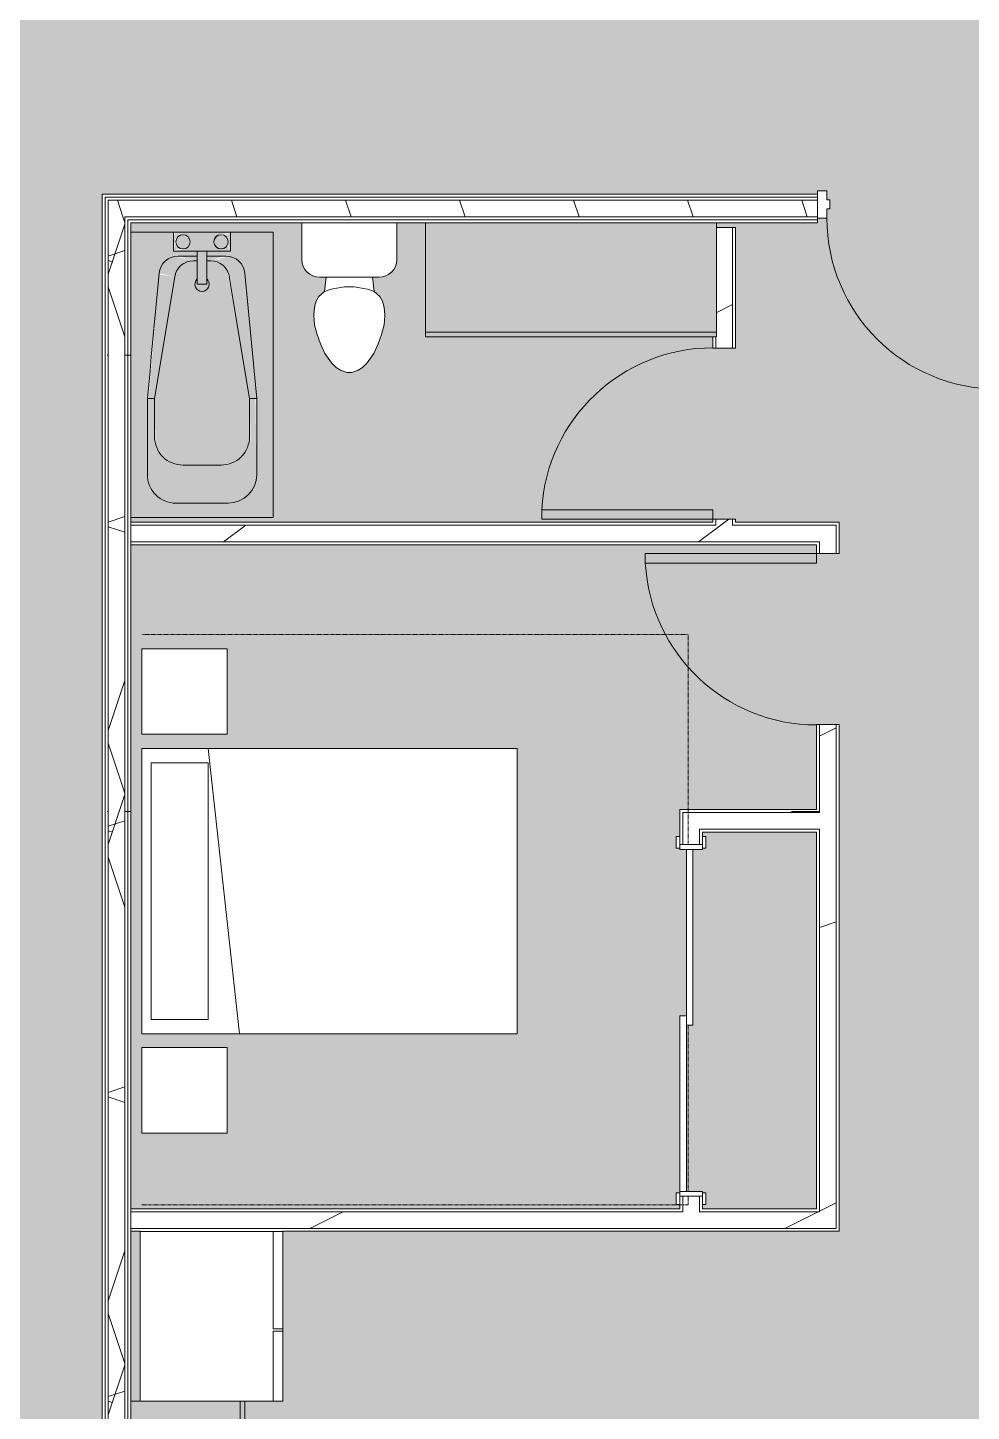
# Model space of a CAD drawing. Header units: inches. Extents: x -9418 to 110693, y 8585 to 209374.
# Drawn here: x -3424.6 to -3226, y 11393.9 to 11685.1 of the extents above; entities that cross this region are included whole.
import ezdxf

# ---------------------------------------------------------------- set-up
doc = ezdxf.new("R2010")
doc.units = ezdxf.units.IN
doc.header["$MEASUREMENT"] = 0
doc.linetypes.add('Dash 1_16_', pattern=[0.125, 0.0625, -0.0625])
for name, color, linetype, lineweight in [('0-1', 7, 'Continuous', 5), ('0-3', 7, 'Continuous', 9), ('A-AREA-PATT-2', 254, 'Continuous', 9), ('A-DOOR', 31, 'Continuous', 9), ('A-DOOR-1', 7, 'Continuous', 9), ('A-DOOR-FRAM', 31, 'Continuous', 9), ('A-DOOR-FRAM-1', 7, 'Continuous', 9), ('A-WALL', 113, 'Continuous', 9), ('A-WALL-2', 10, 'Continuous', 15), ('A-WALL-3', 7, 'Continuous', 9), ('A-WALL-PATT-1', 7, 'Continuous', 9), ('A-WALL-PATT-2', 8, 'Continuous', 9), ('A-WALL-PATT-3', 111, 'Continuous', 9), ('I-FURN-1', 7, 'Continuous', 9), ('I-FURN-HDLN-1', 253, 'Dash 1_16_', 9), ('I-WALL-1', 2, 'Continuous', 15), ('P-SANR-FIXT-1', 7, 'Continuous', 9), ('P-SANR-FIXT-2', 8, 'Continuous', 9), ('Q-CASE-1', 9, 'Continuous', 9), ('Q-CASE-2', 10, 'Continuous', 15), ('Q-CASE-3', 7, 'Continuous', 9), ('Q-SPCQ-1', 7, 'Continuous', 9)]:
    doc.layers.add(name, color=color, linetype=linetype, lineweight=lineweight)
pattern_1 = [(0, (0, 0), (192, 48), [7.92, -136.08, 7.92, -136.08, -768]), (0, (0, 0), (192, 48), [-288, 7.92, -280.08, 7.92, -136.08, -336]), (0, (0, 0), (192, 48), [-720, 7.92, -88.08, 7.92, -232.08]), (120, (72, 24), (-137.56922, 142.27688), [7.92, -136.08, 7.92, -136.08, -768]), (120, (72, 24), (-137.56922, 142.27688), [-288, 7.92, -280.08, 7.92, -136.08, -336]), (120, (72, 24), (-137.56922, 142.27688), [-720, 7.92, -88.08, 7.92, -232.08]), (240, (96, 120), (-54.43078, -190.27688), [7.92, -136.08, 7.92, -136.08, -768]), (240, (96, 120), (-54.43078, -190.27688), [-288, 7.92, -280.08, 7.92, -136.08, -336]), (240, (96, 120), (-54.43078, -190.27688), [-720, 7.92, -88.08, 7.92, -232.08])]
pattern_2 = [(216.87, (39.984, 99.96), (299.879643, 199.920536), [49.98, -449.82]), (206.565, (99.96, 69.97), (-99.95948, -99.9602), [111.759, -111.759]), (198.435, (99.96, 19.992), (-199.92005, -99.96009), [63.22, -252.881])]
pattern_3 = [(161.57, (3, 3), (-24.0016874, -0.002073), [0, -170.76, 18.96, 0]), (18.43, (-3, 3), (-24.0016874, 0.002073), [0, -170.76, 18.96, 0]), (108.43, (3, 3), (11.995661, -60.005255), [56.91, -132.81]), (71.57, (-3, 3), (11.995661, 60.005255), [56.91, -132.81])]

# ---------------------------------------------------------------- blocks, each defined once
blk = doc.blocks.new('FOLDING_SLIDING CLOSET - 72_ x 80_-1372823-SITE PLAN - TOPO WITH IMAGERY')
at = {"layer": 'A-DOOR-1'}
for p, q in [((-36.25, 3), (-38.75, 3)), ((-38.75, 3), (-38.75, 2.25)), ((-36.25, 2.25), (-36.25, 3)), ((38.75, 3), (36.25, 3)), ((36.25, 3), (36.25, 2.25)), ((38.75, 2.25), (38.75, 3)), ((-38.75, 2.25), (-36.25, 2.25)), ((1, 2.25), (-36, 2.25)), ((-36, 2.25), (-36, 0.87)), ((-36, 0.87), (1, 0.87)), ((36, 0.87), (-1, 0.87)), ((-1, 0.87), (-1, -0.5)), ((1, 0.87), (1, 2.25)), ((36, -0.5), (36, 0.87)), ((36.25, 2.25), (38.75, 2.25)), ((-36.25, -2.5), (-38.75, -2.5)), ((-38.75, -2.5), (-38.75, -3.25)), ((-36.25, -3.25), (-36.25, -2.5)), ((-1, -0.5), (36, -0.5)), ((38.75, -2.5), (36.25, -2.5)), ((36.25, -2.5), (36.25, -3.25)), ((38.75, -3.25), (38.75, -2.5)), ((-38.75, -3.25), (-36.25, -3.25)), ((36.25, -3.25), (38.75, -3.25))]:
    blk.add_line(p, q, dxfattribs=at)
at = {"layer": 'A-DOOR-FRAM-1'}
for p, q in [((-36, 2.25), (-37, 2.25)), ((-37, 2.25), (-37, -2.5)), ((-36, -2.5), (-36, 2.25)), ((36, 2.25), (36, -2.5)), ((37, 2.25), (36, 2.25)), ((37, -2.5), (37, 2.25)), ((-37, -2.5), (-36, -2.5)), ((36, -2.5), (37, -2.5))]:
    blk.add_line(p, q, dxfattribs=at)
blk = doc.blocks.new('Single-Flush - 36_ x 84_-1372839-SITE PLAN - TOPO WITH IMAGERY')
at = {"layer": 'A-DOOR-1'}
for p, q in [((16, 2.37), (16, 38.39)), ((18, 38.39), (16, 38.39)), ((18, 2.37), (18, 38.39)), ((18, 2.37), (16, 2.37))]:
    blk.add_line(p, q, dxfattribs=at)
blk.add_arc((18, 2.37), 36.07, 93.1789, 180, dxfattribs=at)
blk = doc.blocks.new('Bed-Standard - Queen 60_ x 79_-1242961-SITE PLAN - TOPO WITH IMAGERY')
at = {"layer": 'I-FURN-1'}
for p, q in [((40.69, 37.7), (-19.31, 37.7)), ((-19.31, 37.7), (-19.31, -41.3)), ((-16.31, 35.7), (-16.31, 23.7)), ((-16.31, 35.7), (37.69, 35.7)), ((37.69, 35.7), (37.69, 23.7)), ((40.69, -41.3), (40.69, 37.7)), ((40.69, 23.7), (-19.31, 17.13)), ((-16.31, 23.7), (37.69, 23.7)), ((-19.31, -41.3), (40.69, -41.3))]:
    blk.add_line(p, q, dxfattribs=at)
at = {"layer": 'I-FURN-HDLN-1'}
for p, q in [((-55.31, 37.7), (-55.31, -77.3)), ((64.69, -77.3), (64.69, 37.7)), ((-55.31, -77.3), (-53.52, -77.3)), ((-52.52, -77.3), (-17.52, -77.3)), ((20.48, -77.3), (64.69, -77.3))]:
    blk.add_line(p, q, dxfattribs=at)
blk = doc.blocks.new('Table-Night Stand - 18_ x 18_ x 24_-1352623-SITE PLAN - TOPO WITH IMAGERY')
at = {"layer": 'I-FURN-1'}
for p, q in [((18.15, 18), (0.15, 18)), ((0.15, 18), (0.15, 0)), ((18.15, 0), (18.15, 18)), ((0.15, 0), (18.15, 0))]:
    blk.add_line(p, q, dxfattribs=at)
blk = doc.blocks.new('Refrigerator_-_Side-by-Side_6047 - 36_ X 30_-345559-SITE PLAN - TOPO WITH IMAGERY')
at = {"layer": 'Q-SPCQ-1'}
for p, q in [((17.87, 14.42), (-17.88, 14.42)), ((-17.88, 14.42), (-17.88, -15.58)), ((17.87, -15.58), (17.87, 14.42)), ((-17.88, -13.58), (-3.13, -13.58)), ((-17.88, -13.58), (-17.88, -15.58)), ((-3.13, -15.58), (-3.13, -13.58)), ((-2.63, -13.58), (17.87, -13.58)), ((-2.63, -13.58), (-2.63, -15.58)), ((17.87, -15.58), (17.87, -13.58)), ((-17.88, -15.58), (17.87, -15.58)), ((-3.13, -15.58), (-17.88, -15.58)), ((17.87, -15.58), (-2.63, -15.58))]:
    blk.add_line(p, q, dxfattribs=at)
blk = doc.blocks.new('OD_CW_Base Cabinet - OD_CW_Base Cabinet-1483377-SITE PLAN - TOPO WITH IMAGERY')
at = {"layer": 'Q-CASE-1'}
for points in [[(147.1, -1), (146.91, 0), (0.74, 0), (0.74, -1), (146.91, -1)], [(147.1, -24), (147.1, -1), (0.74, -1), (0.74, -24), (30.74, -23.88), (30.74, -1.44), (54.74, -1.44), (54.74, -24), (139.38, -24)]]:
    blk.add_hatch(color=256, dxfattribs=at).paths.add_polyline_path(points, flags=0)
at = {"layer": 'Q-CASE-2'}
for p, q in [((0.74, 0), (147.1, 0)), ((147.1, 0), (147.1, -24)), ((0.74, -24), (0.74, -22)), ((30.74, -24), (0.74, -24)), ((147.1, -24), (54.74, -24))]:
    blk.add_line(p, q, dxfattribs=at)
at = {"layer": 'Q-CASE-3'}
for p, q in [((0.74, 0), (147.1, 0)), ((147.1, -1), (0.74, -1)), ((0.74, -1), (147.1, -1)), ((147.1, 0), (147.1, -1)), ((147.1, -1), (147.1, -24)), ((0.74, -24), (0.74, -22)), ((30.74, -24), (0.74, -24)), ((147.1, -24), (54.74, -24))]:
    blk.add_line(p, q, dxfattribs=at)
blk = doc.blocks.new('Single-Flush - 36_ x 84_-1372824-SITE PLAN - TOPO WITH IMAGERY')
at = {"layer": 'A-DOOR-1'}
for p, q in [((16, -2.38), (16, -38.39)), ((18, -2.38), (16, -2.38)), ((18, -2.38), (18, -38.39)), ((18, -38.39), (16, -38.39))]:
    blk.add_line(p, q, dxfattribs=at)
blk.add_arc((18, -2.38), 36.07, 180, 266.8211, dxfattribs=at)
blk = doc.blocks.new('Toilet-Domestic-3D - Toilet-Domestic-3D-1372870-SITE PLAN - TOPO WITH IMAGERY')
at = {"layer": 'P-SANR-FIXT-1'}
for p, q in [((-1.87, 11.5), (-0.5, 12)), ((-0.5, 12), (0.5, 12)), ((0.5, 12), (1.87, 11.5)), ((-5.13, 8), (-3.74, 10)), ((-3.74, 10), (-2.74, 11)), ((-2.74, 11), (-1.87, 11.5)), ((1.87, 11.5), (2.74, 11)), ((2.74, 11), (3.74, 10)), ((3.74, 10), (5.13, 8)), ((-6.79, 4), (-6.06, 6)), ((-6.06, 6), (-5.13, 8)), ((5.13, 8), (6.06, 6)), ((6.06, 6), (6.79, 4)), ((-7.33, 1.99), (-6.79, 4)), ((6.79, 4), (7.33, 1.99)), ((-7.5, 0), (-7.33, 1.99)), ((7.33, 1.99), (7.5, 0)), ((-7.41, -1), (-7.5, 0)), ((-7.24, -2), (-7.41, -1)), ((-6.97, -3), (-7.24, -2)), ((7.24, -2), (6.97, -3)), ((7.41, -1), (7.24, -2)), ((7.5, 0), (7.41, -1)), ((-6.4, -4), (-6.97, -3)), ((-5.21, -5), (-6.4, -4)), ((-3.84, -5.5), (-5.21, -5)), ((-4.86, -8.02), (-5.21, -5)), ((-1, -6), (-3.84, -5.5)), ((3.84, -5.5), (1, -6)), ((5.21, -5), (3.84, -5.5)), ((4.86, -8.02), (5.21, -5)), ((6.4, -4), (5.21, -5)), ((6.97, -3), (6.4, -4)), ((6.25, -8.02), (-6.25, -8.02)), ((1, -6), (-1, -6)), ((-9.98, -11.75), (-9.98, -19.48)), ((9.98, -19.48), (9.98, -11.75)), ((-9.98, -19.48), (9.98, -19.48))]:
    blk.add_line(p, q, dxfattribs=at)
for centre, start, end in [((-6.25, -11.75), 90, 180), ((6.25, -11.75), 0, 90)]:
    blk.add_arc(centre, 3.73, start, end, dxfattribs=at)
blk = doc.blocks.new('OD_CW_Base Cabinet - OD_CW_Base Cabinet-1372871-SITE PLAN - TOPO WITH IMAGERY')
at = {"layer": 'Q-CASE-1'}
for points in [[(0.74, 0), (0.74, -1), (61.99, -1), (61.99, 0), (12.01, 0)], [(0.74, -24), (61.99, -24), (61.99, -1), (0.74, -1), (0.74, -3.04)]]:
    blk.add_hatch(color=256, dxfattribs=at).paths.add_polyline_path(points, flags=0)
at = {"layer": 'Q-CASE-2'}
for p, q in [((0.74, -24), (0.74, 0)), ((0.74, 0), (61.99, 0)), ((61.99, 0), (61.99, -24)), ((61.99, -24), (0.74, -24))]:
    blk.add_line(p, q, dxfattribs=at)
at = {"layer": 'Q-CASE-3'}
for p, q in [((0.74, -1), (0.74, 0)), ((0.74, 0), (61.99, 0)), ((61.99, -1), (0.74, -1)), ((0.74, -24), (0.74, -1)), ((0.74, -1), (61.99, -1)), ((61.99, 0), (61.99, -1)), ((61.99, -1), (61.99, -24)), ((61.99, -24), (0.74, -24))]:
    blk.add_line(p, q, dxfattribs=at)
blk = doc.blocks.new('Bath Tub - Maestro - 60_x30_-V136-SITE PLAN - TOPO WITH IMAGERY')
at = {"layer": 'P-SANR-FIXT-2'}
h = blk.add_hatch(color=256, dxfattribs=at)
h.paths.add_polyline_path([(0.7, -11.75), (1.25, -12.3), (0.93, -11.93)], flags=0)
h.paths.add_polyline_path([(0, -9), (0.55, -10.88), (0.5, -10.46), (0.17, -9.5)], flags=0)
h.paths.add_polyline_path([(0, -9), (3.07, -10.25), (3.5, -11), (4, -9), (1.61, -9.4), (0.55, -9.14)], flags=0)
h.paths.add_polyline_path([(4, -9), (3.3, -10.25), (2.75, -9.7), (2.75, -9.43), (3.5, -9.17)], flags=0)
h.paths.add_polyline_path([(60, -30), (60, 0), (0, 0), (0, -9), (4, -9), (4, -14), (5, -14), (5.21, -8.67), (5.83, -7.51), (6.79, -6.62), (7.98, -6.09), (11.56, -5.7), (35, -3.5), (52.04, -3.59), (54, -4.3), (55.6, -5.64), (56.64, -7.45), (57, -9.5), (56.8, -22.05), (56.2, -23.5), (54.91, -25), (54, -25.7), (52.55, -26.3), (51, -26.5), (32.07, -26.23), (7.36, -23.69), (6.27, -22.97), (5.48, -21.94), (5.05, -20.7), (5, -17.5), (5, -16), (4, -16), (4, -21), (0, -21), (0, -30), (20.2, -30)], flags=0)
h.paths.add_polyline_path([(4, -21), (3.34, -19.39), (3.5, -19.54), (3.91, -20.74)], flags=0)
h.paths.add_polyline_path([(4, -21), (2.75, -20.3), (2.39, -20.24), (2, -20.5), (3.5, -20.88)], flags=0)
h.paths.add_polyline_path([(3.5, -19), (3.3, -18.25), (3.28, -18.61), (3.45, -18.91)], flags=0)
h.paths.add_polyline_path([(1.25, -17.7), (0.7, -18.25), (0.22, -20.06), (0.55, -19.39), (0.55, -18.91), (1.11, -17.94)], flags=0)
h.paths.add_polyline_path([(2.75, -17.7), (2, -17.5), (2.39, -17.7)], flags=0)
for points in [[(49, -11), (48.47, -8.66), (48.12, -7.9), (47.24, -6.76), (46, -5.8), (44.55, -5.2), (43, -5), (34.11, -5.15), (8.03, -9.72), (6.57, -11.27), (6.12, -12.51), (6.12, -14), (10.94, -14), (10.94, -16), (6, -16), (6.24, -18.17), (7.49, -19.83), (8.69, -20.51), (9.35, -20.74), (35, -25), (44.55, -24.8), (46, -24.2), (47.24, -23.24), (48.2, -22), (48.8, -20.5), (49, -19), (49, -15.94)], [(35, -4.91), (35, -3.5), (8.65, -6.09), (9.35, -9.26), (35, -5)], [(51, -3.5), (35, -3.77), (35, -5), (44.22, -4.77), (50.51, -3.59)], [(57, -9.5), (56.64, -7.45), (55.6, -5.64), (54, -4.3), (52.04, -3.59), (50.51, -3.59), (43, -5), (44.87, -5.34), (46.03, -5.83), (47.28, -6.81), (48.47, -8.66), (48.9, -10.25), (49, -11), (56.91, -9.52)], [(57, -10.25), (56.91, -9.52), (49, -11), (49, -19), (57, -20.5), (57, -11)], [(10.94, -14.42), (10.94, -14), (4, -14.14), (4, -16), (10.94, -16)], [(57, -20.5), (49, -19), (48.61, -21), (48.16, -22.05), (47.03, -23.4), (45.24, -24.51), (44.55, -24.8), (43, -25), (51, -26.5), (52.55, -26.3), (54.53, -25.29), (55.42, -24.51), (56.24, -23.4), (56.93, -21), (56.97, -20.74)], [(35, -25), (9.35, -20.74), (8.84, -24.05), (35, -26.23), (35, -25.13)], [(51, -26.5), (43, -25), (35, -25), (35, -26.5), (49.3, -26.5)]]:
    blk.add_hatch(color=256, dxfattribs=at).paths.add_polyline_path(points, flags=0)
h = blk.add_hatch(color=256, dxfattribs=at)
h.paths.add_polyline_path([(9.35, -9.26), (8.63, -5.97), (7.36, -6.31), (6.27, -7.03), (5.48, -8.06), (5.1, -9.61), (5.81, -12.58), (6, -13.2), (6.6, -11.22), (7.49, -10.17), (8.69, -9.49), (9.22, -9.3)], flags=0)
h.paths.add_polyline_path([(5.76, -11.54), (5.58, -11.54), (5.71, -11.27)], flags=0)
h = blk.add_hatch(color=256, dxfattribs=at)
h.paths.add_polyline_path([(4, -11), (4, -9), (0, -9), (0, -21), (4, -20.74), (4, -11.27)], flags=0)
h.paths.add_polyline_path([(4, -9), (2.75, -9.7), (3.3, -10.25), (3.57, -10.25), (3.83, -9.5)], flags=0)
h.paths.add_polyline_path([(4, -9), (3.06, -12.06), (2.39, -12.45), (1.61, -12.45), (0.94, -12.06), (0.46, -11), (0, -9), (2, -9.5), (3.5, -9.13)], flags=0)
h.paths.add_polyline_path([(4, -21), (3.3, -19.75), (2.75, -20.3), (2.75, -20.57), (3.5, -20.83)], flags=0)
h.paths.add_polyline_path([(4, -21), (1.61, -20.6), (0.06, -20.74), (0.94, -17.94), (1.61, -17.55), (2.39, -17.55), (3.06, -17.94), (3.45, -18.61), (3.94, -20.74)], flags=0)
h.paths.add_polyline_path([(1.61, -20.45), (0.94, -20.06), (0.43, -19.75), (0, -21), (1.46, -20.5)], flags=0)
h.paths.add_polyline_path([(1.61, -9.55), (0, -9), (0.7, -10.25), (1.25, -9.7)], flags=0)
h = blk.add_hatch(color=256, dxfattribs=at)
h.paths.add_polyline_path([(3.5, -11), (2.75, -9.7), (1.25, -9.76), (0.94, -9.94), (0.6, -11.39), (0.94, -11.93), (1.61, -12.45), (3.06, -12.06), (3.39, -11.27)], flags=0)
h.paths.add_polyline_path([(3.5, -19), (2.75, -17.7), (1.25, -17.7), (0.55, -19.19), (0.7, -19.75), (1.61, -20.45), (3.06, -20.06)], flags=0)
h = blk.add_hatch(color=256, dxfattribs=at)
h.paths.add_polyline_path([(6, -13.2), (5, -10.39), (5, -14), (6, -14)], flags=0)
h.paths.add_polyline_path([(6, -16), (5, -16), (5.13, -19.61), (6, -16.8)], flags=0)
h = blk.add_hatch(color=256, dxfattribs=at)
h.paths.add_polyline_path([(5.59, -18.12), (5.7, -18.78), (5.58, -18.45)], flags=0)
h.paths.add_polyline_path([(9.35, -20.74), (7.49, -19.83), (6.59, -18.77), (6.12, -17.49), (5.92, -17.06), (5.06, -20.74), (5.72, -22.32), (6.33, -23.02), (7.36, -23.69), (8.65, -23.91), (9.23, -21.27)], flags=0)
at = {"layer": 'P-SANR-FIXT-1'}
for p, q in [((60, 0), (0, 0)), ((0, 0), (0, -9)), ((60, -30), (60, 0)), ((35, -5), (9.35, -9.26)), ((35, -3.5), (51, -3.5)), ((35, -5), (35, -3.5)), ((43, -5), (35, -5)), ((4, -9), (0, -9)), ((0, -9), (0, -21)), ((4, -14), (4, -9)), ((5, -14), (5, -9.96)), ((49, -19), (49, -11)), ((57, -9.5), (57, -20.5)), ((4, -16), (4, -14)), ((4, -14), (10.94, -14)), ((6, -13.2), (6, -14)), ((10.94, -16), (10.94, -14)), ((4, -21), (4, -16)), ((10.94, -16), (4, -16)), ((5, -20.04), (5, -16)), ((6, -16), (6, -16.8)), ((0, -21), (0, -30)), ((0, -21), (4, -21)), ((9.35, -20.74), (35, -25)), ((35, -25), (35, -26.5)), ((35, -25), (43, -25)), ((51, -26.5), (35, -26.5)), ((0, -30), (60, -30))]:
    blk.add_line(p, q, dxfattribs=at)
at = {"layer": 'P-SANR-FIXT-1', "flags": 128}
for points in [[(8.63, -5.97), (11.56, -5.7), (14.49, -5.42), (17.42, -5.15), (20.35, -4.87), (23.28, -4.6), (26.21, -4.32), (29.14, -4.05), (32.07, -3.77), (35, -3.5)], [(20.2, -25.11), (17.42, -24.85), (14.49, -24.58), (11.56, -24.3), (8.63, -24.03)], [(35, -26.5), (32.07, -26.23), (29.14, -25.95), (26.21, -25.68), (23.28, -25.4), (20.35, -25.13)]]:
    blk.add_lwpolyline(points, dxfattribs=at)
at = {"layer": 'P-SANR-FIXT-1'}
for centre, radius, start, end in [((43, -11), 6, 360, 90), ((51, -9.5), 6, 0, 90), ((9, -9.96), 4, 95.3558, 180), ((2, -11), 1.5, 0, 180), ((2, -11), 1.5, 0, 180), ((2, -11), 1.5, 180, 360), ((2, -11), 1.5, 195, 349.7135), ((10, -13.2), 4, 99.4223, 180), ((10.94, -15), 1.5, 0, 135), ((10, -16.8), 4, 180, 260.5777), ((10.94, -15), 1.5, 225, 360), ((2, -19), 1.5, 0, 180), ((2, -19), 1.5, 0, 180), ((2, -19), 1.5, 180, 360), ((2, -19), 1.5, 180, 360), ((9, -20.04), 4, 180, 264.6442), ((43, -19), 6, 270, 0), ((51, -20.5), 6, 270, 0)]:
    blk.add_arc(centre, radius, start, end, dxfattribs=at)
blk = doc.blocks.new('1750 Ox - Unit Layouts_rvt-1-SITE PLAN - TOPO WITH IMAGERY')
at = {"layer": 'A-WALL-PATT-1'}
h = blk.add_hatch(dxfattribs=at)
h.set_pattern_fill('FP_1', color=256, style=0, pattern_type=2)
h.set_pattern_definition(pattern_1)
h.paths.add_polyline_path([(-3258.62, 11435.87), (-3258, 11435.87), (-3258, 11516.37), (-3258.62, 11516.37), (-3258.62, 11436.5)], flags=0)
h.paths.add_polyline_path([(-3258.62, 11519.87), (-3258, 11519.87), (-3258, 11538.38), (-3258.62, 11538.38), (-3258.62, 11520.5)], flags=0)
h.paths.add_polyline_path([(-3258, 11574.38), (-3258, 11576.86), (-3258.62, 11576.86), (-3258.62, 11574.38)], flags=0)
h = blk.add_hatch(dxfattribs=at)
h.set_pattern_fill('FP_1', color=256, style=0, pattern_type=2)
h.set_pattern_definition(pattern_1)
h.paths.add_polyline_path([(-3259.17, 11519.87), (-3258.62, 11519.87), (-3258.85, 11520.5), (-3286.75, 11520.5), (-3286.75, 11519.87), (-3271.11, 11519.87)], flags=0)
at = {"layer": 'A-WALL-PATT-2'}
h = blk.add_hatch(dxfattribs=at)
h.set_pattern_fill('FP_2', color=256, style=0, pattern_type=2)
h.set_pattern_definition(pattern_2)
h.paths.add_polyline_path([(-3279.8, 11580.36), (-3276.3, 11580.36), (-3276.3, 11581.61), (-3279.8, 11581.61), (-3279.8, 11580.99)], flags=0)
h.paths.add_polyline_path([(-3279.67, 11617.61), (-3276.3, 11617.61), (-3276.3, 11642.99), (-3279.67, 11642.99), (-3279.8, 11617.61)], flags=0)
h = blk.add_hatch(dxfattribs=at)
h.set_pattern_fill('FP_2', color=256, style=0, pattern_type=2)
h.set_pattern_definition(pattern_2)
h.paths.add_polyline_path([(-3258, 11576.86), (-3258, 11580.36), (-3402.92, 11580.36), (-3402.8, 11576.86), (-3258.42, 11576.86)], flags=0)
h = blk.add_hatch(dxfattribs=at)
h.set_pattern_fill('FP_2', color=256, style=0, pattern_type=2)
h.set_pattern_definition(pattern_2)
h.paths.add_polyline_path([(-3255.42, 11432.37), (-3254.5, 11432.37), (-3254.5, 11538.38), (-3258, 11538.38), (-3257.97, 11432.37)], flags=0)
h.paths.add_polyline_path([(-3254.5, 11574.38), (-3254.5, 11580.36), (-3258, 11580.36), (-3258, 11574.38)], flags=0)
h = blk.add_hatch(dxfattribs=at)
h.set_pattern_fill('FP_2', color=256, style=0, pattern_type=2)
h.set_pattern_definition(pattern_2)
h.paths.add_polyline_path([(-3258.62, 11432.37), (-3258, 11432.37), (-3258, 11435.87), (-3402.92, 11435.87), (-3402.8, 11432.37), (-3263.57, 11432.37)], flags=0)
at = {"layer": 'A-WALL-2'}
for p, q in [((-3275.67, 11642.99), (-3279.67, 11642.99)), ((-3275.67, 11617.61), (-3275.67, 11642.99)), ((-3280.42, 11619.99), (-3280.42, 11617.61)), ((-3280.42, 11617.61), (-3275.67, 11617.61)), ((-3280.42, 11580.99), (-3402.92, 11580.99)), ((-3402.92, 11580.99), (-3402.92, 11576.24)), ((-3280.42, 11581.61), (-3280.42, 11580.99)), ((-3275.67, 11581.61), (-3280.42, 11581.61)), ((-3275.67, 11580.99), (-3275.67, 11581.61)), ((-3258.62, 11580.99), (-3275.67, 11580.99)), ((-3254.5, 11580.99), (-3258.62, 11580.99)), ((-3253.87, 11580.99), (-3254.5, 11580.99)), ((-3253.87, 11574.38), (-3253.87, 11580.99)), ((-3402.92, 11576.24), (-3258.62, 11576.24)), ((-3258.62, 11576.24), (-3258.62, 11574.38)), ((-3258.62, 11574.38), (-3253.87, 11574.38)), ((-3258.62, 11538.38), (-3258.62, 11520.5)), ((-3253.87, 11538.38), (-3258.62, 11538.38)), ((-3253.87, 11431.75), (-3253.87, 11538.38)), ((-3286.75, 11520.5), (-3287.37, 11520.5)), ((-3287.37, 11520.5), (-3287.37, 11514.87)), ((-3282.62, 11520.5), (-3286.75, 11520.5)), ((-3258.62, 11520.5), (-3282.62, 11520.5)), ((-3282.62, 11514.87), (-3282.62, 11515.75)), ((-3282.62, 11515.75), (-3258.62, 11515.75)), ((-3258.62, 11515.75), (-3258.62, 11436.5)), ((-3287.37, 11436.5), (-3402.92, 11436.5)), ((-3402.92, 11436.5), (-3402.92, 11431.75)), ((-3287.37, 11437.37), (-3287.37, 11436.5)), ((-3282.62, 11436.5), (-3282.62, 11437.37)), ((-3258.62, 11436.5), (-3282.62, 11436.5)), ((-3402.92, 11431.75), (-3400.92, 11431.75)), ((-3370.92, 11431.75), (-3258.62, 11431.75)), ((-3258.62, 11431.75), (-3254.5, 11431.75)), ((-3254.5, 11431.75), (-3253.87, 11431.75))]:
    blk.add_line(p, q, dxfattribs=at)
at = {"layer": 'A-WALL-3'}
for p, q in [((-3276.3, 11617.61), (-3276.3, 11642.99)), ((-3279.8, 11617.61), (-3279.8, 11619.99)), ((-3279.8, 11580.99), (-3279.8, 11581.61)), ((-3279.8, 11580.36), (-3279.8, 11580.99)), ((-3276.3, 11580.99), (-3276.3, 11581.61)), ((-3276.3, 11580.36), (-3276.3, 11580.99)), ((-3402.92, 11580.36), (-3279.8, 11580.36)), ((-3276.3, 11580.36), (-3258.62, 11580.36)), ((-3258.62, 11580.36), (-3258, 11580.36)), ((-3258, 11580.36), (-3254.5, 11580.36)), ((-3254.5, 11574.38), (-3254.5, 11580.36)), ((-3402.92, 11576.86), (-3258.62, 11576.86)), ((-3258, 11576.86), (-3258.62, 11576.86)), ((-3258.62, 11576.86), (-3258, 11576.86)), ((-3258, 11574.38), (-3258, 11576.86)), ((-3258, 11519.87), (-3258, 11538.38)), ((-3254.5, 11432.37), (-3254.5, 11538.38)), ((-3286.75, 11519.87), (-3286.75, 11513.12)), ((-3286.75, 11519.87), (-3283.25, 11519.87)), ((-3283.25, 11519.87), (-3282.62, 11519.87)), ((-3258.62, 11519.87), (-3282.62, 11519.87)), ((-3258, 11519.87), (-3258.62, 11519.87)), ((-3283.25, 11516.37), (-3283.25, 11513.12)), ((-3283.25, 11516.37), (-3282.62, 11516.37)), ((-3258.62, 11516.37), (-3282.62, 11516.37)), ((-3258, 11516.37), (-3258.62, 11516.37)), ((-3258, 11435.87), (-3258, 11516.37)), ((-3286.75, 11439.12), (-3286.75, 11436.5)), ((-3283.25, 11439.12), (-3283.25, 11436.5)), ((-3286.75, 11435.87), (-3402.92, 11435.87)), ((-3286.75, 11436.5), (-3286.75, 11435.87)), ((-3283.25, 11436.5), (-3283.25, 11435.87)), ((-3258.62, 11435.87), (-3283.25, 11435.87)), ((-3258, 11435.87), (-3258.62, 11435.87)), ((-3258.62, 11432.37), (-3402.92, 11432.37)), ((-3258, 11432.37), (-3258.62, 11432.37)), ((-3254.5, 11432.37), (-3258, 11432.37))]:
    blk.add_line(p, q, dxfattribs=at)
at = {"layer": '0-3'}
for name, p, rotation in [('Bath Tub - Maestro - 60_x30_-V136-SITE PLAN - TOPO WITH IMAGERY', (-3372.92, 11641.99), 269.9999999999964), ('Toilet-Domestic-3D - Toilet-Domestic-3D-1372870-SITE PLAN - TOPO WITH IMAGERY', (-3356.92, 11624.51), 180), ('OD_CW_Base Cabinet - OD_CW_Base Cabinet-1372871-SITE PLAN - TOPO WITH IMAGERY', (-3278.94, 11619.99), 180), ('Single-Flush - 36_ x 84_-1372824-SITE PLAN - TOPO WITH IMAGERY', (-3278.05, 11599.61), 270), ('Single-Flush - 36_ x 84_-1372839-SITE PLAN - TOPO WITH IMAGERY', (-3256.25, 11556.38), 89.99999999999972), ('Bed-Standard - Queen 60_ x 79_-1242961-SITE PLAN - TOPO WITH IMAGERY', (-3362.92, 11492.65), 89.99999999999173), ('Table-Night Stand - 18_ x 18_ x 24_-1352623-SITE PLAN - TOPO WITH IMAGERY', (-3382.62, 11536.19), 89.99999999998728), ('FOLDING_SLIDING CLOSET - 72_ x 80_-1372823-SITE PLAN - TOPO WITH IMAGERY', (-3285.12, 11476.12), 89.99999999999868), ('Table-Night Stand - 18_ x 18_ x 24_-1352623-SITE PLAN - TOPO WITH IMAGERY', (-3382.62, 11452.26), 89.99999999999173), ('Refrigerator_-_Side-by-Side_6047 - 36_ X 30_-345559-SITE PLAN - TOPO WITH IMAGERY', (-3386.5, 11413.87), 89.99999999998902), ('OD_CW_Base Cabinet - OD_CW_Base Cabinet-1483377-SITE PLAN - TOPO WITH IMAGERY', (-3378.92, 11396.74), 269.9999999999916)]:
    blk.add_blockref(name, p, dxfattribs=dict(at, rotation=rotation))
blk = doc.blocks.new('HOLLOW METAL - UNIT DOOR-1758958-SITE PLAN - TOPO WITH IMAGERY')
at = {"layer": 'A-DOOR'}
for p, q in [((16.25, -2.25), (18, -2.25)), ((16.25, -38.25), (16.25, -2.25)), ((18, -2.25), (18, -38.25)), ((18, -38.25), (16.25, -38.25))]:
    blk.add_line(p, q, dxfattribs=at)
blk.add_arc((18, -2.25), 36, 180, 270, dxfattribs=at)
at = {"layer": 'A-DOOR-FRAM'}
for p, q in [((-20, 3.5), (-18, 3.5)), ((-20, -2.25), (-20, 3.5)), ((-18, 3.5), (-18, 1.5625)), ((18, 3.5), (20, 3.5)), ((18, 1.5625), (18, 3.5)), ((20, 3.5), (20, -2.25)), ((-18, 1.5625), (-17.375, 1.5625)), ((-17.375, 1.5625), (-17.375, -0.3125)), ((17.375, 1.5625), (18, 1.5625)), ((17.375, -0.3125), (17.375, 1.5625)), ((-18, -2.25), (-20, -2.25)), ((-18, -0.3125), (-18, -2.25)), ((-17.375, -0.3125), (-18, -0.3125)), ((18, -0.3125), (17.375, -0.3125)), ((18, -2.25), (18, -0.3125)), ((20, -2.25), (18, -2.25))]:
    blk.add_line(p, q, dxfattribs=at)

msp = doc.modelspace()

# ---------------------------------------------------------------- hatches: boundary and pattern name
at = {"layer": 'A-AREA-PATT-2'}
msp.add_hatch(color=256, dxfattribs=at).paths.add_polyline_path([(-2494.05, 10242.28), (-2458.05, 10242.28), (-2458.05, 10242.96), (-2456.05, 10242.96), (-2456.05, 10248.34), (-2448.92, 10248.34), (-2448.92, 10350.39), (-2449.67, 10350.39), (-2449.67, 10352.39), (-2447.74, 10352.39), (-2447.67, 10353.01), (-2445.92, 10353.01), (-2445.92, 10387.76), (-2447.74, 10387.76), (-2447.74, 10388.39), (-2449.67, 10388.39), (-2449.67, 10390.39), (-2448.92, 10390.39), (-2448.92, 10396.79), (-2449.67, 10396.79), (-2449.67, 10398.79), (-2447.74, 10398.79), (-2447.67, 10399.41), (-2445.92, 10399.41), (-2445.92, 10434.16), (-2447.74, 10434.16), (-2447.74, 10434.79), (-2449.67, 10434.79), (-2449.67, 10436.79), (-2448.92, 10436.79), (-2448.92, 10448.79), (-2594.17, 10448.79), (-2594.17, 10448.04), (-2596.17, 10448.04), (-2596.17, 10449.98), (-2596.8, 10450.04), (-2596.8, 10451.79), (-2631.55, 10451.79), (-2631.55, 10449.98), (-2632.17, 10449.98), (-2632.17, 10448.04), (-2634.17, 10448.05), (-2634.17, 10448.79), (-2717.17, 10448.79), (-2717.17, 10448.04), (-2719.17, 10448.04), (-2719.17, 10449.98), (-2719.8, 10450.04), (-2719.8, 10451.79), (-2754.55, 10451.79), (-2754.55, 10449.98), (-2755.17, 10449.98), (-2755.17, 10448.04), (-2757.17, 10448.04), (-2757.17, 10448.79), (-2768.17, 10448.79), (-2768.17, 10448.04), (-2770.17, 10448.04), (-2770.17, 10449.98), (-2770.8, 10450.04), (-2770.8, 10451.79), (-2805.55, 10451.79), (-2805.55, 10449.98), (-2806.17, 10449.98), (-2806.17, 10448.04), (-2808.17, 10448.04), (-2808.17, 10448.79), (-3043.67, 10448.79), (-3043.67, 10448.04), (-3045.67, 10448.04), (-3045.74, 10449.98), (-3046.3, 10450.04), (-3046.3, 10451.79), (-3081.05, 10451.79), (-3081.05, 10449.98), (-3081.67, 10449.98), (-3081.81, 10448.04), (-3083.67, 10448.04), (-3083.67, 10448.79), (-3094.8, 10448.79), (-3094.8, 10448.04), (-3096.8, 10448.04), (-3096.8, 10449.98), (-3097.42, 10450.04), (-3097.42, 10451.79), (-3132.17, 10451.79), (-3132.17, 10449.98), (-3132.8, 10449.98), (-3132.8, 10448.04), (-3134.8, 10448.04), (-3134.8, 10448.79), (-3218.17, 10448.79), (-3218.17, 10448.04), (-3220.17, 10448.04), (-3220.17, 10449.98), (-3220.8, 10449.98), (-3220.8, 10451.79), (-3255.55, 10451.79), (-3255.55, 10449.98), (-3256.17, 10449.98), (-3256.17, 10448.04), (-3258.17, 10448.04), (-3258.17, 10448.79), (-3408.92, 10448.79), (-3408.92, 11649.99), (-3258.42, 11649.99), (-3258.42, 11650.74), (-3256.42, 11650.74), (-3256.42, 11648.8), (-3255.8, 11648.74), (-3255.8, 11646.99), (-3221.05, 11646.99), (-3221.05, 11648.8), (-3220.42, 11648.8), (-3220.42, 11650.74), (-3218.42, 11650.59), (-3218.42, 11649.99), (-3134.8, 11649.99), (-3134.8, 11650.74), (-3132.8, 11650.74), (-3132.8, 11648.8), (-3132.17, 11648.74), (-3132.17, 11646.99), (-3097.42, 11646.99), (-3097.42, 11648.8), (-3096.8, 11648.8), (-3096.8, 11650.74), (-3094.8, 11650.74), (-3094.8, 11649.99), (-3083.67, 11649.99), (-3083.67, 11650.74), (-3081.67, 11650.74), (-3081.67, 11648.8), (-3081.05, 11648.64), (-3081.05, 11646.99), (-3046.3, 11646.99), (-3046.3, 11648.8), (-3045.67, 11648.8), (-3045.67, 11650.74), (-3043.67, 11650.74), (-3043.67, 11649.99), (-2808.17, 11649.99), (-2808.17, 11650.74), (-2806.17, 11650.74), (-2806.17, 11648.8), (-2805.55, 11648.74), (-2805.55, 11646.99), (-2770.8, 11646.99), (-2770.8, 11648.8), (-2770.17, 11648.8), (-2770.17, 11650.74), (-2768.17, 11650.74), (-2768.17, 11649.99), (-2757.17, 11649.99), (-2757.17, 11650.74), (-2755.17, 11650.74), (-2755.17, 11648.8), (-2754.55, 11648.74), (-2754.55, 11646.99), (-2719.8, 11646.99), (-2719.8, 11648.8), (-2719.17, 11648.8), (-2719.17, 11650.74), (-2717.17, 11650.74), (-2717.17, 11649.99), (-2634.17, 11649.99), (-2634.16, 11650.74), (-2632.17, 11650.74), (-2632.17, 11648.8), (-2631.55, 11648.8), (-2631.55, 11646.99), (-2596.8, 11646.99), (-2596.8, 11648.8), (-2596.17, 11648.8), (-2596.17, 11650.74), (-2594.17, 11650.74), (-2594.17, 11649.99), (-2448.92, 11649.99), (-2448.92, 11661.99), (-2449.67, 11661.99), (-2449.67, 11663.99), (-2447.74, 11663.99), (-2447.67, 11664.61), (-2445.92, 11664.61), (-2445.92, 11699.36), (-2447.74, 11699.36), (-2447.74, 11699.99), (-2449.67, 11699.99), (-2449.67, 11701.99), (-2448.92, 11701.99), (-2448.92, 11708.39), (-2449.67, 11708.39), (-2449.67, 11710.39), (-2447.74, 11710.39), (-2447.67, 11711.01), (-2445.92, 11711.01), (-2445.92, 11745.76), (-2447.74, 11745.76), (-2447.74, 11746.39), (-2449.67, 11746.39), (-2449.67, 11748.39), (-2448.92, 11748.39), (-2448.92, 11850.34), (-2456.05, 11850.34), (-2456.05, 11855.71), (-2458.05, 11855.71), (-2458.05, 11856.4), (-2494.05, 11856.4), (-2494.05, 11855.71), (-2496.05, 11855.71), (-2496.05, 11850.34), (-2558.12, 11850.34), (-2558.12, 11715.99), (-2679.12, 11715.99), (-2679.12, 11715.24), (-2681.12, 11715.24), (-2681.12, 11717.18), (-2681.75, 11717.24), (-2681.75, 11718.99), (-2716.5, 11718.99), (-2716.5, 11717.18), (-2717.12, 11717.18), (-2717.12, 11715.24), (-2719.12, 11715.24), (-2719.12, 11715.99), (-2730.12, 11715.99), (-2730.12, 11715.24), (-2732.12, 11715.24), (-2732.12, 11717.18), (-2732.75, 11717.18), (-2732.75, 11718.99), (-2767.5, 11718.99), (-2767.5, 11717.18), (-2768.12, 11717.15), (-2768.12, 11715.24), (-2770.12, 11715.24), (-2770.12, 11715.99), (-2928.12, 11715.99), (-2928.27, 11715.24), (-2930.12, 11715.24), (-2930.12, 11717.18), (-2930.75, 11717.18), (-2930.75, 11718.99), (-2965.5, 11718.99), (-2965.5, 11717.18), (-2966.12, 11717.18), (-2966.12, 11715.24), (-2968.12, 11715.24), (-2968.12, 11715.99), (-2979.12, 11715.99), (-2979.12, 11715.24), (-2981.12, 11715.24), (-2981.12, 11717.18), (-2981.75, 11717.18), (-2981.91, 11718.99), (-3016.5, 11718.99), (-3016.5, 11717.18), (-3017.12, 11717.18), (-3017.12, 11715.24), (-3019.12, 11715.24), (-3019.12, 11715.99), (-3255.12, 11715.99), (-3255.12, 11715.24), (-3257.12, 11715.24), (-3257.2, 11717.18), (-3257.75, 11717.24), (-3257.75, 11718.99), (-3292.5, 11718.99), (-3292.5, 11717.18), (-3293.12, 11717.18), (-3293.12, 11715.24), (-3295.12, 11715.24), (-3295.12, 11715.99), (-3306.12, 11715.99), (-3306.12, 11715.24), (-3308.12, 11715.24), (-3308.12, 11717.18), (-3308.75, 11717.18), (-3308.75, 11718.99), (-3343.5, 11718.99), (-3343.5, 11717.18), (-3344.12, 11717.18), (-3344.12, 11715.24), (-3346.12, 11715.24), (-3346.12, 11715.99), (-3428.12, 11715.99), (-3428.12, 11737.34), (-3430.67, 11737.59), (-3430.67, 11739.53), (-3431.3, 11739.53), (-3431.51, 11740.34), (-3466.05, 11740.34), (-3466.05, 11739.53), (-3466.67, 11739.53), (-3466.67, 11737.59), (-3479.72, 11737.34), (-3479.72, 11736.34), (-3478.97, 11736.34), (-3478.97, 11734.34), (-3480.91, 11734.34), (-3480.91, 11733.71), (-3482.72, 11733.71), (-3482.72, 11698.96), (-3480.91, 11698.96), (-3480.91, 11698.34), (-3478.97, 11698.34), (-3478.97, 11696.34), (-3479.72, 11696.34), (-3479.72, 11469.71), (-3478.97, 11469.71), (-3478.97, 11467.71), (-3480.91, 11467.71), (-3480.97, 11467.09), (-3482.72, 11467.09), (-3482.72, 11432.34), (-3480.91, 11432.34), (-3480.91, 11431.71), (-3478.97, 11431.71), (-3478.97, 11429.71), (-3479.72, 11429.71), (-3479.72, 11418.59), (-3478.97, 11418.59), (-3478.97, 11416.59), (-3480.91, 11416.59), (-3480.97, 11415.96), (-3482.72, 11415.96), (-3482.72, 11381.21), (-3480.91, 11381.21), (-3480.91, 11380.59), (-3478.97, 11380.59), (-3478.97, 11378.59), (-3479.72, 11378.59), (-3479.72, 11142.59), (-3478.97, 11142.59), (-3479.07, 11140.59), (-3480.91, 11140.59), (-3480.97, 11139.96), (-3482.72, 11139.96), (-3482.72, 11105.21), (-3480.91, 11105.21), (-3480.91, 11104.59), (-3478.97, 11104.59), (-3478.97, 11102.59), (-3479.72, 11102.59), (-3479.72, 11091.46), (-3478.97, 11091.46), (-3478.97, 11089.46), (-3480.91, 11089.46), (-3480.97, 11088.84), (-3482.72, 11088.84), (-3482.72, 11054.09), (-3480.91, 11054.09), (-3480.91, 11053.46), (-3478.97, 11053.46), (-3478.97, 11051.46), (-3479.72, 11051.46), (-3479.72, 10923.21), (-3478.97, 10923.21), (-3478.97, 10921.21), (-3480.91, 10921.21), (-3480.97, 10920.59), (-3482.72, 10920.59), (-3482.72, 10885.84), (-3480.91, 10885.84), (-3480.91, 10885.21), (-3478.97, 10885.21), (-3478.97, 10883.21), (-3479.72, 10883.21), (-3479.72, 10719.8), (-3653.72, 10719.68), (-3653.72, 10668.39), (-3645.6, 10668.39), (-3645.6, 10663.01), (-3643.6, 10663.01), (-3643.6, 10662.33), (-3607.6, 10662.33), (-3607.6, 10663.01), (-3605.6, 10663.01), (-3605.6, 10668.39), (-3479.72, 10668.39), (-3479.72, 10402.19), (-3478.97, 10402.19), (-3478.97, 10400.19), (-3480.91, 10400.19), (-3480.97, 10399.56), (-3482.72, 10399.56), (-3482.72, 10364.81), (-3480.91, 10364.81), (-3480.91, 10364.19), (-3478.97, 10364.19), (-3478.97, 10362.19), (-3479.72, 10362.19), (-3479.72, 10361.19), (-3467.12, 10360.94), (-3467.12, 10359), (-3466.5, 10359), (-3466.5, 10358.19), (-3431.75, 10358.4), (-3431.75, 10359), (-3431.12, 10359), (-3431.12, 10360.94), (-3428.12, 10361.19), (-3428.12, 10382.79), (-3346.25, 10382.79), (-3346.25, 10383.54), (-3344.25, 10383.54), (-3344.25, 10381.6), (-3343.62, 10381.54), (-3343.62, 10379.79), (-3308.87, 10379.79), (-3308.87, 10381.6), (-3308.25, 10381.6), (-3308.25, 10383.54), (-3306.25, 10383.54), (-3306.25, 10382.79), (-3295.12, 10382.79), (-3295.12, 10383.54), (-3293.12, 10383.54), (-3293.12, 10381.6), (-3292.5, 10381.54), (-3292.5, 10379.79), (-3257.75, 10379.79), (-3257.75, 10381.6), (-3257.12, 10381.6), (-3257.12, 10383.54), (-3255.12, 10383.54), (-3255.12, 10382.79), (-3019.12, 10382.79), (-3019.12, 10383.54), (-3017.12, 10383.54), (-3017.12, 10381.6), (-3016.5, 10381.54), (-3016.5, 10379.79), (-2981.75, 10379.79), (-2981.75, 10381.6), (-2981.12, 10381.6), (-2980.99, 10383.54), (-2979.12, 10383.54), (-2979.12, 10382.79), (-2968.12, 10382.79), (-2968.12, 10383.54), (-2966.12, 10383.54), (-2966.12, 10381.6), (-2965.5, 10381.6), (-2965.5, 10379.79), (-2930.75, 10379.79), (-2930.75, 10381.6), (-2930.12, 10381.6), (-2930.12, 10383.54), (-2928.12, 10383.54), (-2928.12, 10382.79), (-2770.12, 10382.79), (-2770.12, 10383.54), (-2768.12, 10383.54), (-2768.12, 10381.6), (-2767.5, 10381.54), (-2767.35, 10379.79), (-2732.75, 10379.79), (-2732.75, 10381.6), (-2732.12, 10381.6), (-2732.12, 10383.54), (-2730.12, 10383.54), (-2730.12, 10382.79), (-2719.12, 10382.79), (-2719.12, 10383.54), (-2717.12, 10383.54), (-2717.12, 10381.6), (-2716.5, 10381.6), (-2716.5, 10379.79), (-2681.75, 10379.79), (-2681.75, 10381.6), (-2681.12, 10381.6), (-2681.12, 10383.54), (-2679.12, 10383.54), (-2679.12, 10382.79), (-2558.12, 10382.79), (-2558.12, 10248.34), (-2496.05, 10248.34), (-2496.05, 10242.96), (-2494.05, 10242.96)], flags=0)
h = msp.add_hatch(color=256, dxfattribs=at)
h.paths.add_polyline_path([(-3378.92, 11250.45), (-3255.81, 11250.45), (-3255.81, 11278.89), (-3250.06, 11278.89), (-3250.1, 11274.14), (-3251.06, 11274.14), (-3251.06, 11250.45), (-3249.05, 11250.45), (-3249.05, 11273.14), (-3221.05, 11273.14), (-3221.05, 11250.45), (-3217.17, 11250.45), (-3217.17, 11274.14), (-3220.06, 11274.14), (-3220.06, 11278.89), (-3217.17, 11278.89), (-3217.39, 11643.99), (-3218.42, 11643.99), (-3218.42, 11644.99), (-3220.42, 11644.99), (-3220.42, 11646.93), (-3256.42, 11646.93), (-3256.42, 11644.99), (-3258.42, 11644.99), (-3258.42, 11643.99), (-3279.67, 11643.99), (-3279.67, 11642.99), (-3275.67, 11642.99), (-3275.67, 11617.61), (-3280.42, 11617.61), (-3280.42, 11619.99), (-3340.92, 11619.99), (-3341.02, 11643.99), (-3346.95, 11643.99), (-3346.95, 11636.26), (-3347.45, 11634.4), (-3348.81, 11633.04), (-3350.67, 11632.54), (-3352.06, 11632.54), (-3351.71, 11629.51), (-3350.52, 11628.51), (-3349.69, 11626.51), (-3349.42, 11624.51), (-3349.8, 11621.78), (-3350.86, 11618.51), (-3351.8, 11616.51), (-3354.18, 11613.51), (-3356.42, 11612.51), (-3357.42, 11612.51), (-3359.66, 11613.51), (-3360.66, 11614.51), (-3362.05, 11616.51), (-3363.71, 11620.51), (-3364.25, 11622.52), (-3364.34, 11625.51), (-3363.89, 11627.51), (-3363.32, 11628.51), (-3362.13, 11629.51), (-3361.79, 11632.54), (-3364.14, 11632.66), (-3365.81, 11633.63), (-3366.47, 11634.64), (-3366.9, 11636.26), (-3366.9, 11643.99), (-3402.92, 11643.99), (-3402.8, 11641.99), (-3372.92, 11641.99), (-3372.92, 11581.99), (-3402.92, 11581.99), (-3402.8, 11580.99), (-3280.42, 11580.99), (-3280.42, 11581.61), (-3275.67, 11581.61), (-3275.67, 11580.99), (-3253.87, 11580.99), (-3253.87, 11574.38), (-3258.62, 11574.38), (-3258.7, 11576.24), (-3402.92, 11576.24), (-3402.8, 11436.5), (-3287.37, 11436.5), (-3287.37, 11437.37), (-3288.12, 11437.37), (-3288.12, 11439.87), (-3287.37, 11440.12), (-3287.37, 11477.12), (-3286, 11477.12), (-3286, 11512.12), (-3288.12, 11512.37), (-3288.12, 11514.87), (-3287.37, 11514.87), (-3287.37, 11520.5), (-3258.62, 11520.5), (-3258.62, 11538.38), (-3253.87, 11538.38), (-3253.87, 11431.75), (-3370.92, 11431.75), (-3370.92, 11396), (-3378.92, 11396), (-3378.92, 11298.12), (-3377.3, 11297.85), (-3377.5, 11274.3), (-3378.92, 11273.94), (-3378.92, 11257.36)], flags=0)
h.paths.add_polyline_path([(-3249.3, 11313.75), (-3279.3, 11313.75), (-3279.3, 11373.75), (-3249.3, 11373.75), (-3249.3, 11338.34)], flags=0)
h.paths.add_polyline_path([(-3402.8, 11396), (-3400.92, 11396), (-3400.92, 11431.75), (-3402.92, 11431.75), (-3402.92, 11396)], flags=0)
h.paths.add_polyline_path([(-3260.51, 11436.5), (-3258.62, 11436.5), (-3258.62, 11515.75), (-3282.62, 11515.75), (-3282.62, 11514.87), (-3281.87, 11514.87), (-3281.87, 11512.37), (-3284.62, 11512.12), (-3284.62, 11475.12), (-3286, 11475.12), (-3286, 11440.12), (-3281.87, 11439.87), (-3281.87, 11437.37), (-3282.62, 11437.37), (-3282.62, 11436.5), (-3269, 11436.5)], flags=0)
h.paths.add_polyline_path([(-3385.29, 11452.41), (-3400.62, 11452.41), (-3400.62, 11470.41), (-3382.62, 11470.41), (-3382.62, 11452.41)], flags=0)
h.paths.add_polyline_path([(-3353.57, 11473.34), (-3400.62, 11473.34), (-3400.62, 11533.34), (-3321.62, 11533.34), (-3321.62, 11473.34), (-3353.47, 11473.34)], flags=0)
h.paths.add_polyline_path([(-3394.64, 11536.34), (-3400.62, 11536.34), (-3400.62, 11554.34), (-3382.62, 11554.34), (-3382.62, 11536.34), (-3391.13, 11536.34)], flags=0)
h.paths.add_polyline_path([(-3222.17, 11608.99), (-3222.17, 11644.99), (-3220.42, 11644.99), (-3220.42, 11608.99)], flags=0)
h.paths.add_polyline_path([(-3391.38, 11636.23), (-3391.38, 11636.41), (-3391.7, 11636.29)], flags=0)
at = {"layer": 'A-WALL-PATT-3'}
h = msp.add_hatch(dxfattribs=at)
h.set_pattern_fill('FP_1', color=256, style=0, pattern_type=2)
h.set_pattern_definition(pattern_1)
h.paths.add_polyline_path([(-3085.92, 11649.36), (-3083.67, 11649.36), (-3083.67, 11649.99), (-3094.8, 11649.99), (-3094.8, 11649.36), (-3089.18, 11649.36)], flags=0)
h.paths.add_polyline_path([(-3402.8, 11649.36), (-3258.42, 11649.36), (-3258.42, 11649.99), (-3408.92, 11649.99), (-3408.92, 11649.36), (-3404.15, 11649.36)], flags=0)
h.paths.add_polyline_path([(-2636.42, 11649.36), (-2634.17, 11649.36), (-2634.17, 11649.99), (-2717.17, 11649.99), (-2717.17, 11649.36), (-2639.92, 11649.36)], flags=0)
h.paths.add_polyline_path([(-2757.17, 11649.36), (-2757.17, 11649.99), (-2768.17, 11649.99), (-2768.17, 11649.36), (-2767.35, 11649.36)], flags=0)
h.paths.add_polyline_path([(-3196.46, 11649.36), (-3134.8, 11649.36), (-3134.8, 11649.99), (-3218.42, 11649.99), (-3218.42, 11649.36), (-3209.23, 11649.36)], flags=0)
h.paths.add_polyline_path([(-2862.92, 11649.36), (-2808.17, 11649.36), (-2808.17, 11649.99), (-3043.67, 11649.99), (-3043.67, 11649.36), (-2874.63, 11649.36)], flags=0)
h.paths.add_polyline_path([(-2448.92, 11649.36), (-2448.92, 11649.99), (-2594.17, 11649.99), (-2594.17, 11649.36), (-2472.35, 11649.36)], flags=0)
h = msp.add_hatch(dxfattribs=at)
h.set_pattern_fill('FP_1', color=256, style=0, pattern_type=2)
h.set_pattern_definition(pattern_1)
h.paths.add_polyline_path([(-3386.63, 11648.74), (-3258.42, 11648.8), (-3258.42, 11649.36), (-3408.3, 11649.36), (-3408.3, 11648.74), (-3402.8, 11648.74)], flags=0)
h.paths.add_polyline_path([(-3218.42, 11648.74), (-3134.8, 11648.8), (-3134.8, 11649.36), (-3218.42, 11649.36), (-3218.42, 11648.8)], flags=0)
h.paths.add_polyline_path([(-3094.8, 11648.74), (-3083.67, 11648.8), (-3083.67, 11649.36), (-3094.8, 11649.36), (-3094.8, 11648.8)], flags=0)
h.paths.add_polyline_path([(-2765.92, 11648.74), (-2757.17, 11648.8), (-2757.17, 11649.36), (-2768.17, 11649.36), (-2768.17, 11648.74), (-2767.35, 11648.74)], flags=0)
h.paths.add_polyline_path([(-3043.67, 11648.74), (-2808.17, 11648.8), (-2808.17, 11649.36), (-3043.67, 11649.36), (-3043.67, 11648.8)], flags=0)
h.paths.add_polyline_path([(-2499.16, 11648.74), (-2448.3, 11648.74), (-2448.3, 11649.36), (-2594.17, 11649.36), (-2594.17, 11648.74), (-2510.92, 11648.74)], flags=0)
h.paths.add_polyline_path([(-2717.17, 11648.74), (-2634.17, 11648.8), (-2634.17, 11649.36), (-2717.17, 11649.36), (-2717.17, 11648.8)], flags=0)
h = msp.add_hatch(dxfattribs=at)
h.set_pattern_fill('FP_1', color=256, style=0, pattern_type=2)
h.set_pattern_definition(pattern_1)
h.paths.add_polyline_path([(-3408.3, 11249.83), (-3407.67, 11249.83), (-3407.67, 11648.74), (-3408.3, 11648.74), (-3408.3, 11250.45)], flags=0)
h = msp.add_hatch(dxfattribs=at)
h.set_pattern_fill('FP_5', color=256, style=0, pattern_type=2)
h.set_pattern_definition(pattern_3)
h.paths.add_polyline_path([(-3386.77, 11645.24), (-3258.42, 11645.24), (-3258.42, 11648.74), (-3407.67, 11648.74), (-3407.67, 11645.24), (-3402.8, 11645.24)], flags=0)
h.paths.add_polyline_path([(-3089.42, 11645.24), (-3083.67, 11645.24), (-3083.67, 11648.74), (-3094.8, 11648.74), (-3094.8, 11645.24)], flags=0)
h.paths.add_polyline_path([(-2768.17, 11645.24), (-2757.17, 11645.24), (-2757.17, 11648.74), (-2768.17, 11648.74), (-2768.17, 11645.46)], flags=0)
h.paths.add_polyline_path([(-2717.17, 11645.24), (-2634.17, 11645.24), (-2634.17, 11648.74), (-2717.17, 11648.74), (-2717.17, 11646.93)], flags=0)
h.paths.add_polyline_path([(-2572.17, 11645.24), (-2447.67, 11645.24), (-2447.67, 11648.74), (-2594.17, 11648.74), (-2594.17, 11645.24)], flags=0)
h.paths.add_polyline_path([(-3218.42, 11645.24), (-3134.8, 11645.24), (-3134.8, 11648.74), (-3218.42, 11648.74), (-3218.42, 11646.93)], flags=0)
h.paths.add_polyline_path([(-2862.92, 11645.24), (-2808.17, 11645.24), (-2808.17, 11648.74), (-3043.67, 11648.74), (-3043.67, 11645.24), (-2874.63, 11645.24)], flags=0)
h = msp.add_hatch(dxfattribs=at)
h.set_pattern_fill('FP_5', color=256, style=0, pattern_type=2)
h.set_pattern_definition(pattern_3)
h.paths.add_polyline_path([(-3404.99, 11249.83), (-3404.17, 11249.83), (-3404.17, 11645.24), (-3407.67, 11645.24), (-3407.67, 11249.83), (-3405.69, 11249.83)], flags=0)
h = msp.add_hatch(dxfattribs=at)
h.set_pattern_fill('FP_1', color=256, style=0, pattern_type=2)
h.set_pattern_definition(pattern_1)
h.paths.add_polyline_path([(-3386.8, 11644.61), (-3258.42, 11644.61), (-3258.42, 11645.24), (-3404.17, 11645.24), (-3404.14, 11644.61), (-3402.8, 11644.61)], flags=0)
h.paths.add_polyline_path([(-3085.92, 11644.61), (-3083.67, 11644.61), (-3083.67, 11645.24), (-3085.92, 11645.24)], flags=0)
h.paths.add_polyline_path([(-2827.17, 11644.61), (-2808.17, 11644.61), (-2808.17, 11645.24), (-2924.42, 11645.13), (-2924.42, 11644.61), (-2862.92, 11644.61)], flags=0)
h.paths.add_polyline_path([(-3141.45, 11644.61), (-3134.8, 11644.61), (-3134.8, 11645.24), (-3212.42, 11645.24), (-3212.42, 11644.61), (-3142.82, 11644.61)], flags=0)
h.paths.add_polyline_path([(-3094.41, 11644.61), (-3089.42, 11644.61), (-3089.42, 11645.24), (-3094.8, 11644.99), (-3094.8, 11644.61)], flags=0)
h.paths.add_polyline_path([(-2767.79, 11644.61), (-2765.92, 11644.61), (-2765.92, 11645.24), (-2768.17, 11644.99), (-2768.17, 11644.61)], flags=0)
h.paths.add_polyline_path([(-2635.8, 11644.61), (-2635.17, 11644.61), (-2634.17, 11644.61), (-2634.17, 11645.24), (-2636.42, 11645.24), (-2636.39, 11644.61)], flags=0)
h.paths.add_polyline_path([(-2640.55, 11644.61), (-2639.92, 11644.61), (-2639.92, 11645.24), (-2717.17, 11644.99), (-2717.17, 11644.61), (-2660.08, 11644.61)], flags=0)
h.paths.add_polyline_path([(-3218.04, 11644.61), (-3215.92, 11644.61), (-3216, 11645.24), (-3218.42, 11644.99), (-3218.42, 11644.61)], flags=0)
h.paths.add_polyline_path([(-2757.56, 11644.61), (-2757.17, 11644.61), (-2757.17, 11645.24), (-2762.42, 11645.24), (-2762.42, 11644.61), (-2761.17, 11644.61)], flags=0)
h.paths.add_polyline_path([(-3025.12, 11644.61), (-2927.92, 11644.61), (-2927.92, 11645.24), (-3043.67, 11644.99), (-3043.67, 11644.61), (-3035.54, 11644.61)], flags=0)
h.paths.add_polyline_path([(-2447.67, 11644.61), (-2447.67, 11645.24), (-2594.17, 11644.99), (-2594.17, 11644.61), (-2448.3, 11644.61)], flags=0)
h = msp.add_hatch(dxfattribs=at)
h.set_pattern_fill('FP_1', color=256, style=0, pattern_type=2)
h.set_pattern_definition(pattern_1)
h.paths.add_polyline_path([(-3403.78, 11249.83), (-3403.55, 11249.9), (-3403.55, 11274.12), (-3404.17, 11274.12), (-3404.02, 11249.83)], flags=0)
h.paths.add_polyline_path([(-3404.1, 11298.12), (-3403.55, 11298.12), (-3403.55, 11342), (-3404.17, 11342), (-3404.17, 11298.12)], flags=0)
h.paths.add_polyline_path([(-3404.17, 11366), (-3403.55, 11366), (-3403.55, 11644.61), (-3404.17, 11644.61), (-3404.17, 11500.31)], flags=0)
h = msp.add_hatch(dxfattribs=at)
h.set_pattern_fill('FP_1', color=256, style=0, pattern_type=2)
h.set_pattern_definition(pattern_1)
h.paths.add_polyline_path([(-3403.55, 11250.45), (-3402.92, 11250.45), (-3402.92, 11274.12), (-3403.55, 11274.12), (-3403.55, 11252.54)], flags=0)
h.paths.add_polyline_path([(-3402.92, 11298.12), (-3403.13, 11342), (-3403.55, 11342), (-3403.55, 11298.12), (-3402.98, 11298.12)], flags=0)
h.paths.add_polyline_path([(-3403.55, 11366), (-3402.92, 11366), (-3402.92, 11643.99), (-3403.55, 11643.99), (-3403.55, 11468.42)], flags=0)

# ---------------------------------------------------------------- linework, layer by layer
at = {"layer": 'A-WALL'}
for p, q in [((-3258.42, 11649.36), (-3408.3, 11649.36)), ((-3408.3, 10449.41), (-3408.3, 11649.36)), ((-3407.67, 11648.74), (-3407.67, 11249.83)), ((-3258.42, 11648.74), (-3407.67, 11648.74)), ((-3404.17, 11645.24), (-3404.17, 11366)), ((-3258.42, 11645.24), (-3404.17, 11645.24)), ((-3403.55, 11644.61), (-3403.55, 11366)), ((-3258.42, 11644.61), (-3403.55, 11644.61))]:
    msp.add_line(p, q, dxfattribs=at)
at = {"layer": 'I-WALL-1'}
for p, q in [((-3408.92, 11649.99), (-3408.92, 11250.45)), ((-3258.42, 11649.99), (-3408.92, 11649.99)), ((-3258.42, 11643.99), (-3258.42, 11644.99)), ((-3402.92, 11642.03), (-3402.92, 11643.99)), ((-3402.92, 11643.99), (-3366.9, 11643.99)), ((-3346.95, 11643.99), (-3340.92, 11643.99)), ((-3279.67, 11643.99), (-3258.42, 11643.99)), ((-3402.92, 11396), (-3402.92, 11581.99))]:
    msp.add_line(p, q, dxfattribs=at)

# ---------------------------------------------------------------- block references
at = {"layer": '0-1'}
msp.add_blockref('1750 Ox - Unit Layouts_rvt-1-SITE PLAN - TOPO WITH IMAGERY', (0, 0), dxfattribs=at)
at = {"layer": 'A-DOOR'}
msp.add_blockref('HOLLOW METAL - UNIT DOOR-1758958-SITE PLAN - TOPO WITH IMAGERY', (-3238.42, 11647.24), dxfattribs=at)

doc.saveas('drawing.dxf')
